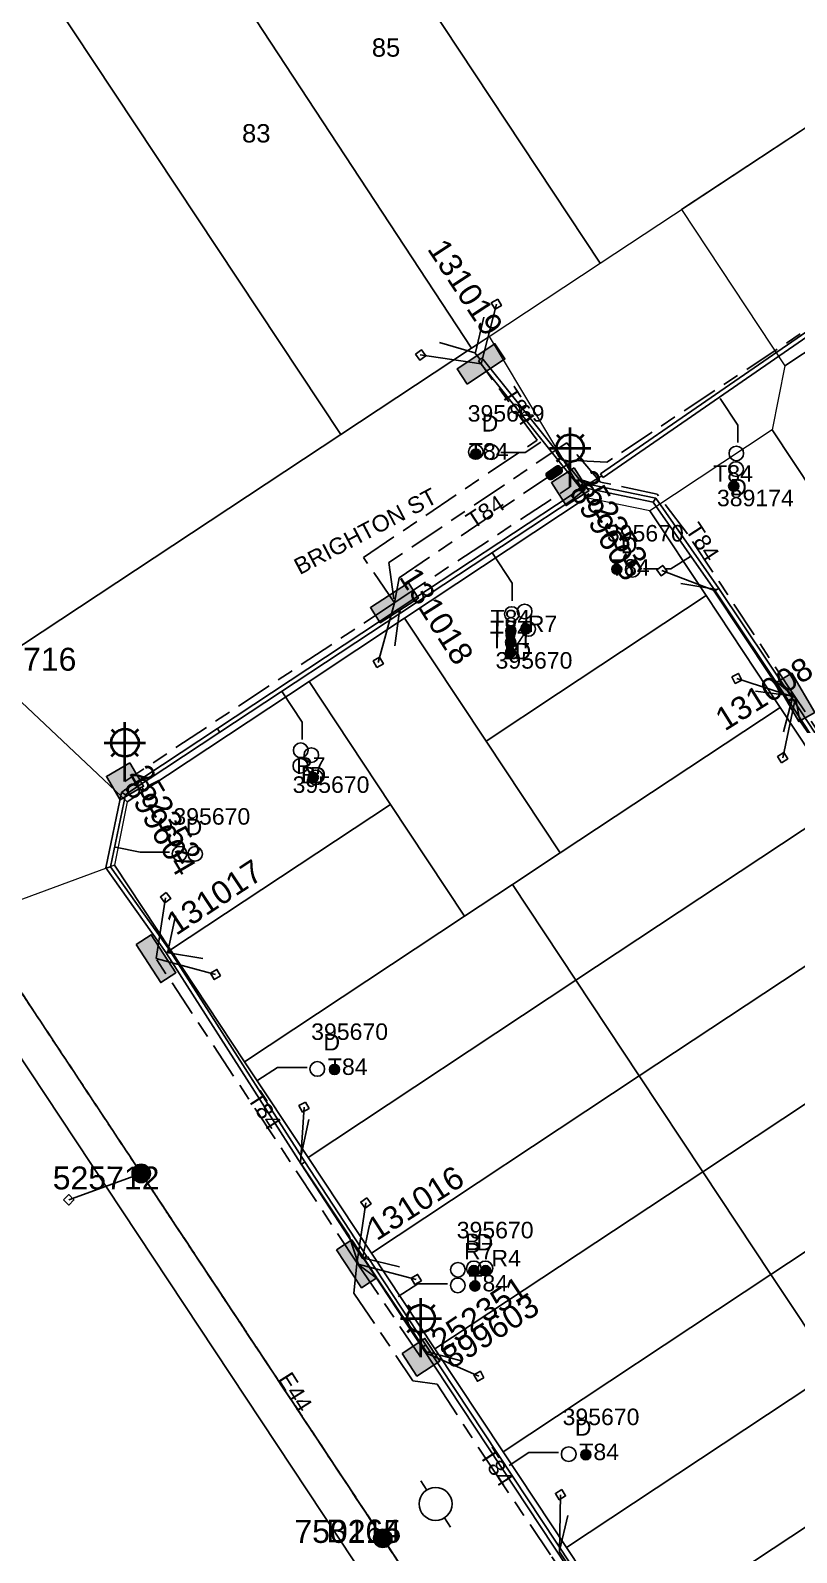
# Model space of a CAD drawing. Header units: metres. Extents: x 302064 to 304096, y 6268242 to 6271990.
# Drawn here: x 302820.7 to 302904.3, y 6270675.1 to 6270841.3 of the extents above; entities that cross this region are included whole.
import ezdxf
from ezdxf.enums import TextEntityAlignment as Align

# ---------------------------------------------------------------- set-up
doc = ezdxf.new("R2010")
doc.units = ezdxf.units.M
doc.linetypes.add('Cable Exist OH', pattern=[1, 1, 0])
doc.linetypes.add('Cable Exist UG', pattern=[8.2, 4, -1.2, 1.8, -1.2])
doc.layers.get('0').update_dxf_attribs({"color": 6})
for name, color, linetype in [('_User Miscellaneous12', 7, 'Continuous'), ('_User_LV_Exist', 7, 'Continuous'), ('Duct_SP_EXT', 7, 'Continuous'), ('Equip_LV_EXT', 7, 'Continuous'), ('Equip_SP_HV_EXT', 7, 'Continuous'), ('Equip_SP_SL_EXT', 7, 'Continuous'), ('Mains_HV_EXT', 1, 'Continuous'), ('Mains_LV_EXT', 5, 'Continuous'), ('Mains_LV_SL_EXT', 4, 'Continuous'), ('Mains_SL_EXT', 3, 'Continuous'), ('Services_SP_EXT', 7, 'Continuous'), ('SupportsOH_SP_TR_HV_LV_SL_EXT', 7, 'Continuous'), ('SupportsUG_SP_LV_EXT', 7, 'Continuous'), ('SupportsUG_SP_LV_SL_EXT', 7, 'Continuous'), ('Trench_SP_EXT', 7, 'Continuous')]:
    doc.layers.add(name, color=color, linetype=linetype)
doc.layers.add('Cadastre Land Parcels_SP_EXT', color=7, linetype='Continuous', lineweight=5)
doc.layers.add('Cadastre Roads_SP_EXT', color=9, linetype='Continuous', lineweight=5)
doc.styles.add('COLUMN_LABEL', font='arial.ttf')
doc.styles.add('iecARIAL', font='arial.ttf', dxfattribs={"height": 2})
doc.styles.add('POLE_LABEL', font='arial.ttf')
doc.styles.get("Standard").update_dxf_attribs({"font": 'arial.ttf'})

# ---------------------------------------------------------------- blocks, each defined once
blk = doc.blocks.new('COLUMN_EXT')
blk.add_hatch(color=256).paths.add_polyline_path([(-1.49, 1.48), (-1.49, -1.49), (1.48, -1.49), (1.48, 1.48)])
blk.add_lwpolyline([(-1.49, -1.49), (1.48, -1.49), (1.48, 1.48), (-1.49, 1.48)], close=True)
for tag, height, style, flags, p in [('ASSET_NUM', 2.5, 'COLUMN_LABEL', 8, (2, 2)), ('STRUCTURE_PLANT_NUMBER', 0.2, 'POLE_LABEL', 9, (1.81, 0.03)), ('STREET_CODE', 0.2, 'COLUMN_LABEL', 9, (1.81, -0.2))]:
    blk.add_attdef(tag, text='', height=height, dxfattribs=dict(style=style, flags=flags)).set_placement(p, align=Align.MIDDLE_LEFT)
at = {"flags": 9}
for tag, p in [('COLUMN_TYPE', (1.81, -0.4)), ('OWNED_BY', (1.81, -0.6)), ('STATE', (1.81, -0.8)), ('USAGE', (1.81, -1)), ('STREETNAME', (1.81, -1.6)), ('LEGEND', (1.81, -1.2)), ('LOCATION', (1.81, -1.4)), ('SUBURB', (1.81, -1.8)), ('NOTES', (1.81, -2))]:
    blk.add_attdef(tag, text='', height=0.2, dxfattribs=at).set_placement(p, align=Align.MIDDLE_LEFT)
at = {"flags": 1}
blk.add_attdef('Z', (1.81, -2.35), '', height=0.2, dxfattribs=at)
blk = doc.blocks.new('PILLAR_EXT')
blk.add_hatch(color=256).paths.add_polyline_path([(-2.475, 0.99), (-2.475, -0.99), (2.475, -0.99), (2.475, 0.99)])
blk.add_lwpolyline([(-2.475, -0.99), (2.475, -0.99), (2.475, 0.99), (-2.475, 0.99)], close=True)
at = {"style": 'iecARIAL', "flags": 8}
blk.add_attdef('ASSET_NUM', (1.5, 3.5), '', height=2.5, dxfattribs=at)
for tag, p, flags in [('OWNED_BY', (0, -0.2), 9), ('STATE', (0, -0.4), 9), ('SUPPORT_TYPE', (0, -0.6), 9), ('STREETNAME', (0, -1.8), 9), ('USAGE', (0, -0.8), 9), ('LEGEND', (0, -1), 9), ('LOCATION', (0, -1.2), 9), ('NOTES', (0, -1.4), 9), ('PARENT', (0, -1.6), 9), ('SUBURB', (0, -2), 1)]:
    blk.add_attdef(tag, p, '', height=0.2, dxfattribs=dict(flags=flags))
blk = doc.blocks.new('DUCT_EXT')
blk.add_circle((0, 0.8), 0.8)
at = {"flags": 1}
blk.add_attdef('Z', (0, 0), '', height=0.2, dxfattribs=at)
at = {"flags": 9}
for tag, p in [('DUCT_CODE', (0, 0)), ('XSECT_TYPE', (0, -0.2)), ('STATE', (0, -0.6)), ('FB_REFERENCE', (0, -0.4)), ('NOTES', (0, -0.8))]:
    blk.add_attdef(tag, text='', height=0.2, dxfattribs=at).set_placement(p, align=Align.MIDDLE_LEFT)
blk = doc.blocks.new('SL_LANTERN_EXT')
at = {"lineweight": 40}
for p, q in [((-1.46, 5.68), (-1.06, 5.28)), ((0, 1.97), (0, 6.47)), ((1.46, 5.68), (1.06, 5.28)), ((-2.25, 4.22), (2.25, 4.22)), ((-1.46, 2.76), (-1.06, 3.16)), ((0, 0), (0, 2.72)), ((1.46, 2.76), (1.06, 3.16))]:
    blk.add_line(p, q, dxfattribs=at)
blk.add_circle((0, 4.22), 1.5, dxfattribs=at)
at = {"style": 'iecARIAL', "flags": 8}
blk.add_attdef('ASSET_NUM', (1.5, 1.5), '', height=2.5, dxfattribs=at)
for tag, p, height, flags in [('OPERATING_VOLTAGE', (0.98, -1.65), 0.2, 9), ('ORIENTATION', (0.98, -1.85), 0.2, 9), ('CONSTRUCTED_VOLTAGE', (0.98, -0.65), 0.2, 9), ('CONTROL_TYPE', (0.98, -0.85), 0.2, 9), ('LANTERN_PURPOSE', (0.98, -1.05), 0.2, 9), ('LANTERN_TYPE', (0.98, -1.25), 0.2, 9), ('NO_PHASES', (0.98, -1.45), 0.2, 9), ('LNUMBER', (2.18, -3.25), 2.5, 8), ('OWNED_BY', (0.98, -2.05), 0.2, 9), ('STATE', (0.98, -2.25), 0.2, 9), ('USAGE', (0.98, -2.45), 0.2, 9), ('CEXIST', (0.98, -2.65), 0.2, 9), ('CNEW', (0.98, -2.85), 0.2, 9), ('CNUMBER', (0.98, -3.05), 0.2, 9), ('CREMOVE', (0.98, -3.25), 0.2, 9), ('CREPLACE', (0.98, -3.45), 0.2, 9), ('LKINGHEIGHT', (0.98, -3.65), 0.2, 9), ('LBRACKET', (0.98, -3.85), 0.2, 9), ('LBRACKETVOCAB', (0.98, -4.05), 0.2, 9), ('LCATEGORY', (0.98, -4.25), 0.2, 9), ('LCHARGE1', (0.98, -4.45), 0.2, 9), ('LCHARGE1PERCENT', (0.98, -4.65), 0.2, 9), ('LCHARGE2', (0.98, -4.85), 0.2, 9), ('LCHARGE2PERCENT', (0.98, -5.05), 0.2, 9), ('LCHARGE3', (0.98, -5.25), 0.2, 9), ('LCHARGE3PERCENT', (0.98, -5.45), 0.2, 9), ('LEXIST', (0.98, -5.65), 0.2, 9), ('LLAMP', (0.98, -5.85), 0.2, 9), ('LLAMPVOCAB', (0.98, -6.05), 0.2, 9), ('LMAST', (0.98, -6.25), 0.2, 9), ('LMASTVOCAB', (0.98, -6.45), 0.2, 9), ('LNEW', (0.98, -6.65), 0.2, 9), ('LANTNUMBER', (0.98, -6.85), 0.2, 9), ('LOUTREACH', (0.98, -7.25), 0.2, 9), ('LOUTREACHVOCAB', (0.98, -7.45), 0.2, 9), ('LRATECODE', (0.98, -7.65), 0.2, 9), ('LREMOVE', (0.98, -7.85), 0.2, 9), ('LREPLACE', (0.98, -8.05), 0.2, 9), ('LTYPE', (0.98, -8.25), 0.2, 9), ('LTYPEVOCAB', (0.98, -8.45), 0.2, 9), ('STREETNAME', (0.98, -9.25), 0.2, 9), ('SUBURB', (0.98, -9.45), 0.2, 1), ('LEGEND', (0.98, -8.65), 0.2, 9), ('LOCATION', (0.98, -8.85), 0.2, 9), ('NOTES', (0.98, -9.05), 0.2, 9)]:
    blk.add_attdef(tag, p, '', height=height, dxfattribs=dict(flags=flags))
blk = doc.blocks.new('CCP_EXT')
at = {"flags": 9}
for tag, p in [('LIFE_SUPPORT', (0, -1.6)), ('STATE', (0, -1.8)), ('NOTES', (0, -2))]:
    blk.add_attdef(tag, text='', height=0.2, dxfattribs=at).set_placement(p, align=Align.MIDDLE_LEFT)
blk.add_wipeout([(0, 0.57), (0.57, 0), (0, -0.57), (-0.57, 0)])
blk.add_lwpolyline([(-0.57, 0), (0, 0.57), (0.57, 0), (0, -0.57), (-0.57, 0)])
at = {"flags": 1}
blk.add_attdef('Z', (0, 0), '', height=0.2, dxfattribs=at)
at = {"flags": 9}
for tag, p in [('CCP_TYPE', (0, 0)), ('CONSTRUCTED_VOLTAGE', (0, -0.2)), ('OPERATING_VOLTAGE', (0, -0.6)), ('ORIENTATION', (0, -0.8)), ('OWNED_BY', (0, -1)), ('NO_PHASES', (0, -0.4)), ('USAGE', (0, -1.2)), ('LEGEND', (0, -1.4))]:
    blk.add_attdef(tag, text='', height=0.2, dxfattribs=at).set_placement(p, align=Align.MIDDLE_LEFT)
blk = doc.blocks.new('POLE_EXT')
blk.add_hatch(color=256).paths.add_polyline_path([(-1, 0, 1), (1, 0, 1)])
blk.add_lwpolyline([(-1, 0, 1), (1, 0, 1)], format="xyb", close=True)
for tag, height, flags, p in [('pNumber', 2.5, 8, (-17.84, 2.07)), ('OWNED_BY', 0.2, 9, (1.35, -0.4)), ('SPECIAL_USE', 0.2, 9, (1.35, -0.8)), ('STATE', 0.2, 9, (1.35, -1)), ('cLV', 0.2, 9, (1.35, -1.4)), ('hDepth', 0.2, 9, (1.35, -1.6)), ('PARENT', 0.2, 9, (1.35, -0.6)), ('USAGE', 0.2, 9, (1.35, -1.2)), ('hDia', 0.2, 9, (1.35, -1.8)), ('cHV', 0.2, 9, (1.35, -2)), ('cLinedev', 0.2, 9, (1.35, -3.4)), ('LBRACKET', 0.2, 9, (1.35, -2.2)), ('LExisting', 0.2, 9, (1.35, -2.4)), ('LANTNUMBER', 0.2, 9, (1.35, -2.6)), ('LOther', 0.2, 9, (1.35, -2.8)), ('LRemove', 0.2, 9, (1.35, -3)), ('LEGEND', 0.2, 9, (1.35, -3.2)), ('pExisting', 0.2, 9, (1.35, -3.8)), ('pFooting', 0.2, 9, (1.35, -4.4)), ('pNew', 0.2, 9, (1.35, -4.6)), ('pRelocate', 0.2, 9, (1.35, -5)), ('LOCATION', 0.2, 9, (1.35, -3.6)), ('PFNUMBER', 0.2, 9, (1.35, -4)), ('NEWPFNUMBER', 0.2, 9, (1.35, -4.2)), ('pRemove', 0.2, 9, (1.35, -5.2)), ('pReplace', 0.2, 9, (1.35, -5.4)), ('pStay', 0.2, 9, (1.35, -5.6)), ('pType', 0.2, 9, (1.35, -5.8)), ('cspan', 0.2, 9, (1.35, -6)), ('STREETNAME', 0.2, 9, (1.35, -6.2)), ('SUBURB', 0.2, 9, (1.35, -6.4)), ('NOTES', 0.2, 9, (1.35, -6.6)), ('OPERATED_BY', 0.2, 9, (1.36, -7.01)), ('MAINTAINED_BY', 0.2, 9, (1.36, -6.81))]:
    blk.add_attdef(tag, text='', height=height, dxfattribs=dict(flags=flags)).set_placement(p, align=Align.MIDDLE_LEFT)
at = {"style": 'POLE_LABEL'}
for tag, height, flags, p in [('ASSET_NUM', 2.5, 8, (2, 2)), ('STRUCTURE_PLANT_NUMBER', 0.2, 9, (1.35, 0.03)), ('STREET_CODE', 0.2, 9, (1.35, -0.2))]:
    blk.add_attdef(tag, text='', height=height, dxfattribs=dict(at, flags=flags)).set_placement(p, align=Align.MIDDLE_LEFT)
at = {"flags": 1}
blk.add_attdef('Z', (1.35, -7.33), '', height=0.2, dxfattribs=at)
blk = doc.blocks.new('LV_STJ_EXT')
h = blk.add_hatch(color=256)
edge = h.paths.add_edge_path()
edge.add_ellipse((-0.59, 0.13), major_axis=(0.226, 0.226), ratio=1, start_angle=45, end_angle=135)
edge.add_line((-0.91, 0.13), (-0.91, -0.13))
edge.add_ellipse((-0.59, -0.13), major_axis=(0.226, 0.226), ratio=1, start_angle=135, end_angle=225)
edge.add_line((-0.59, -0.45), (0.59, -0.45))
edge.add_ellipse((0.59, -0.13), major_axis=(-0.226, 0.226), ratio=1, start_angle=135, end_angle=225)
edge.add_line((0.91, -0.13), (0.91, 0.13))
edge.add_ellipse((0.59, 0.13), major_axis=(-0.226, 0.226), ratio=1, start_angle=225, end_angle=315)
edge.add_line((0.59, 0.45), (-0.59, 0.45))
blk.add_lwpolyline([(-0.91, 0.13), (-0.91, -0.13, 0.414214), (-0.59, -0.45), (0.59, -0.45, 0.414214), (0.91, -0.13), (0.91, 0.13, 0.414214), (0.59, 0.45), (-0.59, 0.45, 0.414214)], format="xyb", close=True)
at = {"flags": 1}
blk.add_attdef('Z', (0, 0), '', height=0.2, dxfattribs=at)
at = {"flags": 9}
for tag, p in [('ORIENTATION', (0, 0)), ('USAGE', (0, -0.2)), ('LEGEND', (0, -0.4)), ('NOTES', (0, -0.6))]:
    blk.add_attdef(tag, text='', height=0.2, dxfattribs=at).set_placement(p, align=Align.MIDDLE_LEFT)
blk = doc.blocks.new('HV_ABS_OPEN_EXT')
for p, q in [((-3, 6.87), (-1.8, 6.87)), ((1.8, 6.87), (3, 6.87))]:
    blk.add_line(p, q)
blk.add_circle((0, 6.87), 1.8)
for tag, height, flags, p in [('ASSET_NUM', 2.5, 8, (2, 2)), ('STREET_CODE', 0.2, 9, (1.5, 0)), ('ACTUAL_STATUS', 0.2, 9, (1.5, -0.2)), ('CONSTRUCTED_VOLTAGE', 0.2, 9, (1.5, -0.4)), ('OPERATING_VOLTAGE', 0.2, 9, (1.5, -0.8)), ('ORIENTATION', 0.2, 9, (1.5, -1)), ('OWNED_BY', 0.2, 9, (1.5, -1.2)), ('STATE', 0.2, 9, (1.5, -1.4)), ('SWITCH_TYPE', 0.2, 9, (1.5, -1.6)), ('NO_PHASES', 0.2, 9, (1.5, -0.6)), ('STREETNAME', 0.2, 9, (1.5, -2.4)), ('SUBURB', 0.2, 9, (1.5, -2.6)), ('OPERATED_BY', 0.2, 9, (1.5, -3.2)), ('USAGE', 0.2, 9, (1.5, -1.8)), ('LEGEND', 0.2, 9, (1.5, -2)), ('LOCATION', 0.2, 9, (1.5, -2.2)), ('NOTES', 0.2, 9, (1.5, -2.8)), ('MAINTAINED_BY', 0.2, 9, (1.5, -3)), ('LABEL_ALIGNMENT', 0.2, 9, (1.5, -3.4)), ('Z', 0.2, 1, (1.5, -3.6))]:
    blk.add_attdef(tag, text='', height=height, dxfattribs=dict(flags=flags)).set_placement(p, align=Align.MIDDLE_LEFT)
blk = doc.blocks.new('CABLE_LARGE_EXT')
h = blk.add_hatch(color=256)
edge = h.paths.add_edge_path()
edge.add_arc((0, 0.55), 0.55, 0, 360)
blk.add_circle((0, 0.55), 0.55)
at = {"flags": 1}
blk.add_attdef('Z', (0, 0), '', height=0.2, dxfattribs=at)
at = {"flags": 9}
for tag, p in [('COND_CODE', (0, 0)), ('STATE', (0, -0.4)), ('XSECT_SIZE', (0, -0.6)), ('FB_REFERENCE', (0, -0.2)), ('NOTES', (0, -0.8))]:
    blk.add_attdef(tag, text='', height=0.2, dxfattribs=at).set_placement(p, align=Align.MIDDLE_LEFT)

msp = doc.modelspace()

# ---------------------------------------------------------------- linework, layer by layer
at = {"layer": '_User Miscellaneous12'}
for p, q in [((302909.5203, 6270811.2662), (302882.8983, 6270792.8554)), ((302909.7894, 6270810.8688), (302883.1714, 6270792.4606)), ((302869.5763, 6270805.2134), (302869.7635, 6270805.3636)), ((302869.5763, 6270805.2134), (302880.6061, 6270791.4686)), ((302869.9507, 6270805.5138), (302869.7635, 6270805.3636)), ((302869.9507, 6270805.5138), (302880.9805, 6270791.769)), ((302882.8983, 6270792.8554), (302883.0348, 6270792.658)), ((302883.1714, 6270792.4606), (302883.0348, 6270792.658)), ((302879.6938, 6270790.5519), (302880.8793, 6270791.5195)), ((302879.9785, 6270790.1646), (302881.1828, 6270791.1476)), ((302880.6061, 6270791.4686), (302880.7933, 6270791.6188)), ((302880.6475, 6270791.2998), (302881.1986, 6270791.8245)), ((302880.6475, 6270791.2998), (302880.813, 6270791.126)), ((302880.9805, 6270791.769), (302880.7933, 6270791.6188)), ((302880.9785, 6270790.9522), (302880.813, 6270791.126)), ((302880.8793, 6270791.5195), (302881.031, 6270791.3336)), ((302880.9785, 6270790.9522), (302881.3473, 6270791.3033)), ((302881.1828, 6270791.1476), (302881.031, 6270791.3336)), ((302881.1986, 6270791.8245), (302888.9285, 6270790.2183)), ((302881.1986, 6270791.8245), (302881.2729, 6270791.5639)), ((302881.3473, 6270791.3033), (302881.2729, 6270791.5639)), ((302881.3473, 6270791.3033), (302888.6441, 6270789.7871)), ((302860.8267, 6270778.1085), (302879.704, 6270790.5586)), ((302861.091, 6270777.7078), (302879.9683, 6270790.1579)), ((302879.704, 6270790.5586), (302879.6938, 6270790.5519)), ((302879.6938, 6270790.5519), (302879.8361, 6270790.3583)), ((302879.704, 6270790.5586), (302879.8361, 6270790.3583)), ((302879.9683, 6270790.1579), (302879.8361, 6270790.3583)), ((302879.9785, 6270790.1646), (302879.8361, 6270790.3583)), ((302879.9683, 6270790.1579), (302879.9785, 6270790.1646)), ((302888.6441, 6270789.7871), (302888.7863, 6270790.0027)), ((302888.9285, 6270790.2183), (302888.7863, 6270790.0027)), ((302895.4056, 6270780.1013), (302895.6039, 6270780.2366)), ((302895.8021, 6270780.3719), (302895.6039, 6270780.2366)), ((302860.8266, 6270778.1084), (302860.9589, 6270777.9082)), ((302860.8267, 6270778.1085), (302860.9589, 6270777.9082)), ((302861.0911, 6270777.7079), (302860.9589, 6270777.9082)), ((302861.091, 6270777.7078), (302860.9589, 6270777.9082)), ((302903.4003, 6270768.1198), (302903.6011, 6270768.2513)), ((302903.4364, 6270768.0645), (302903.6361, 6270768.1977)), ((302903.8019, 6270768.3827), (302903.6011, 6270768.2513)), ((302903.8357, 6270768.3309), (302903.6361, 6270768.1977)), ((302831.1088, 6270758.4772), (302841.0791, 6270765.0661)), ((302831.3734, 6270758.0768), (302841.3437, 6270764.6656)), ((302841.0791, 6270765.0661), (302841.2114, 6270764.8659)), ((302841.3437, 6270764.6656), (302841.2114, 6270764.8659)), ((302828.9188, 6270749.8526), (302830.6057, 6270758.1029)), ((302829.4307, 6270749.9602), (302831.0393, 6270757.8274)), ((302830.6057, 6270758.1029), (302831.0977, 6270758.4695)), ((302830.6057, 6270758.1029), (302830.8225, 6270757.9651)), ((302831.0393, 6270757.8274), (302830.8225, 6270757.9651)), ((302831.0393, 6270757.8274), (302831.3845, 6270758.0845)), ((302831.0977, 6270758.4695), (302831.2411, 6270758.277)), ((302831.1088, 6270758.4772), (302831.2411, 6270758.277)), ((302831.3734, 6270758.0768), (302831.2411, 6270758.277)), ((302831.3845, 6270758.0845), (302831.2411, 6270758.277)), ((302828.9188, 6270749.8526), (302829.1747, 6270749.9064)), ((302829.4307, 6270749.9602), (302829.1747, 6270749.9064)), ((302835.4794, 6270740.5885), (302835.6802, 6270740.7199)), ((302835.5216, 6270740.5241), (302835.4794, 6270740.5885)), ((302835.4843, 6270740.5812), (302835.6802, 6270740.7199)), ((302835.5209, 6270740.5252), (302835.7231, 6270740.6545)), ((302835.5209, 6270740.5252), (302835.5216, 6270740.5241)), ((302835.5216, 6270740.5241), (302835.7231, 6270740.6545)), ((302835.8761, 6270740.8586), (302835.6802, 6270740.7199)), ((302835.881, 6270740.8514), (302835.6802, 6270740.7199)), ((302835.9246, 6270740.7848), (302835.7231, 6270740.6545)), ((302835.9253, 6270740.7837), (302835.7231, 6270740.6545)), ((302835.9246, 6270740.7848), (302835.881, 6270740.8514)), ((302835.9253, 6270740.7837), (302835.9246, 6270740.7848)), ((302850.6298, 6270717.7791), (302850.4281, 6270717.649)), ((302850.2264, 6270717.5189), (302850.4281, 6270717.649)), ((302856.9439, 6270707.2033), (302857.145, 6270707.3343)), ((302857.0633, 6270707.1977), (302857.2639, 6270707.3295)), ((302857.3461, 6270707.4653), (302857.145, 6270707.3343)), ((302857.4644, 6270707.4613), (302857.2639, 6270707.3295)), ((302863.4262, 6270697.5145), (302863.6268, 6270697.6463)), ((302863.4266, 6270697.5139), (302863.6268, 6270697.6463)), ((302863.827, 6270697.7787), (302863.6268, 6270697.6463)), ((302863.8274, 6270697.7781), (302863.6268, 6270697.6463))]:
    msp.add_line(p, q, dxfattribs=at)
at = {"layer": '_User_LV_Exist', "linetype": 'Cable Exist UG'}
for points in [[(302930.4753, 6270825.3408), (302929.345, 6270824.4741), (302929.345, 6270824.4741), (302909.8403, 6270811.5503), (302909.0289, 6270811.0126), (302909.0289, 6270811.0126), (302883.5979, 6270794.1604), (302880.0183, 6270794.3366), (302877.8476, 6270792.9925)], [(302860.3994, 6270778.7881), (302860.9125, 6270781.5126), (302860.9125, 6270781.5126), (302877.8476, 6270792.9925)]]:
    msp.add_lwpolyline(points, dxfattribs=at)
at = {"layer": '_User_LV_Exist', "linetype": 'Cable Exist OH'}
msp.add_lwpolyline([(302817.364, 6270739.772), (302832.763, 6270716.516)], dxfattribs=at)
at = {"layer": 'Cadastre Land Parcels_SP_EXT', "linetype": 'Continuous'}
for points in [[(302950.109, 6270860.226), (302889.722, 6270951.817), (302859.231, 6270931.444), (302822.447, 6270907.163), (302846.934, 6270870.144), (302882.874, 6270815.858), (302950.109, 6270860.226)], [(302815.796, 6270771.57), (302854.562, 6270797.153), (302818.597, 6270851.403), (302833.103, 6270861.012), (302846.934, 6270870.144), (302822.447, 6270907.163), (302755.071, 6270862.932), (302815.796, 6270771.57)], [(302882.874, 6270815.858), (302846.934, 6270870.144), (302833.103, 6270861.012), (302868.822, 6270806.581), (302882.874, 6270815.858)], [(302868.822, 6270806.581), (302833.103, 6270861.012), (302818.597, 6270851.403), (302854.562, 6270797.153), (302868.822, 6270806.581)], [(302930.7733, 6270802.1791), (302921.1682, 6270816.6579), (302910.9448, 6270809.8834), (302903.0319, 6270804.6393), (302901.6373, 6270797.6756), (302908.4444, 6270787.4039), (302930.7733, 6270802.1791)], [(302878.3288, 6270768.9387), (302894.4197, 6270779.5844), (302888.2861, 6270788.8406), (302881.3384, 6270790.265), (302861.511, 6270777.1255), (302870.4086, 6270763.6984), (302878.3288, 6270768.9387)], [(302902.5088, 6270767.3789), (302894.4197, 6270779.5844), (302878.3288, 6270768.9387), (302870.4086, 6270763.6984), (302878.4962, 6270751.4918), (302902.5088, 6270767.3789)], [(302873.2835, 6270748.0428), (302878.4962, 6270751.4918), (302870.4086, 6270763.6984), (302861.511, 6270777.1255), (302851.0818, 6270770.2144), (302859.975, 6270756.7962), (302868.0626, 6270744.5886), (302873.2835, 6270748.0428)], [(302859.975, 6270756.7962), (302851.0818, 6270770.2144), (302831.2503, 6270757.0728), (302829.8344, 6270750.1703), (302835.9673, 6270740.912), (302859.975, 6270756.7962)], [(302909.4319, 6270756.9325), (302902.5088, 6270767.3789), (302878.4962, 6270751.4918), (302873.2835, 6270748.0428), (302880.2073, 6270737.5965), (302909.4319, 6270756.9325)], [(302868.0626, 6270744.5886), (302859.975, 6270756.7962), (302835.9673, 6270740.912), (302844.0532, 6270728.7055), (302868.0626, 6270744.5886)], [(302916.3549, 6270746.4862), (302909.4319, 6270756.9325), (302880.2073, 6270737.5965), (302887.1295, 6270727.1501), (302916.3549, 6270746.4862)], [(302880.2073, 6270737.5965), (302873.2835, 6270748.0428), (302868.0626, 6270744.5886), (302844.0532, 6270728.7055), (302850.9755, 6270718.2572), (302880.2073, 6270737.5965)], [(302923.278, 6270736.0388), (302916.3549, 6270746.4862), (302887.1295, 6270727.1501), (302894.0534, 6270716.7038), (302923.278, 6270736.0388)], [(302857.678, 6270671.633), (302810.424, 6270743.001), (302777.262, 6270721.288), (302759.224, 6270709.476), (302714.199, 6270680.017), (302641.999, 6270632.721), (302574.796, 6270588.698), (302622.427, 6270516.377), (302739.912, 6270593.898), (302799.095, 6270632.948), (302803.805, 6270636.059), (302857.678, 6270671.633)], [(302887.1295, 6270727.1501), (302880.2073, 6270737.5965), (302850.9755, 6270718.2572), (302857.8961, 6270707.8098), (302887.1295, 6270727.1501)], [(302930.7218, 6270724.8065), (302923.278, 6270736.0388), (302894.0534, 6270716.7038), (302901.4965, 6270705.4695), (302930.7218, 6270724.8065)], [(302894.0534, 6270716.7038), (302887.1295, 6270727.1501), (302857.8961, 6270707.8098), (302864.8184, 6270697.3605), (302894.0534, 6270716.7038)], [(302937.6447, 6270714.3601), (302930.7218, 6270724.8065), (302901.4965, 6270705.4695), (302908.4203, 6270695.0232), (302937.6447, 6270714.3601)], [(302901.4965, 6270705.4695), (302894.0534, 6270716.7038), (302864.8184, 6270697.3605), (302872.2598, 6270686.1272), (302901.4965, 6270705.4695)], [(302908.4203, 6270695.0232), (302901.4965, 6270705.4695), (302872.2598, 6270686.1272), (302879.1812, 6270675.6788), (302908.4203, 6270695.0232)], [(302915.3433, 6270684.5769), (302908.4203, 6270695.0232), (302879.1812, 6270675.6788), (302886.1026, 6270665.2305), (302915.3433, 6270684.5769)], [(302922.2663, 6270674.1305), (302915.3433, 6270684.5769), (302886.1026, 6270665.2305), (302893.0239, 6270654.7821), (302922.2663, 6270674.1305)]]:
    msp.add_lwpolyline(points, close=True, dxfattribs=at)
at = {"layer": 'Cadastre Roads_SP_EXT', "linetype": 'Continuous'}
msp.add_lwpolyline([(302910.9448, 6270809.8834), (302921.1682, 6270816.6578), (302931.5886, 6270823.5617), (302949.7199, 6270835.5761), (302939.1981, 6270853.0266), (302891.7471, 6270821.714), (302903.032, 6270804.6393), (302910.9448, 6270809.8834)], close=True, dxfattribs=at)
at = {"layer": 'Duct_SP_EXT'}
for p, q in [((302909.5203, 6270811.2662), (302882.8983, 6270792.8554)), ((302909.7894, 6270810.8688), (302883.1714, 6270792.4606)), ((302869.5763, 6270805.2134), (302869.7635, 6270805.3636)), ((302869.5763, 6270805.2134), (302880.6061, 6270791.4686)), ((302869.9507, 6270805.5138), (302869.7635, 6270805.3636)), ((302869.9507, 6270805.5138), (302880.9805, 6270791.769)), ((302882.8983, 6270792.8554), (302883.0348, 6270792.658)), ((302883.1714, 6270792.4606), (302883.0348, 6270792.658)), ((302879.6938, 6270790.5519), (302880.8793, 6270791.5195)), ((302879.9785, 6270790.1646), (302881.1828, 6270791.1476)), ((302880.6061, 6270791.4686), (302880.7933, 6270791.6188)), ((302880.6475, 6270791.2998), (302881.1986, 6270791.8245)), ((302880.6475, 6270791.2998), (302880.813, 6270791.126)), ((302880.9805, 6270791.769), (302880.7933, 6270791.6188)), ((302880.9785, 6270790.9522), (302880.813, 6270791.126)), ((302880.8793, 6270791.5195), (302881.031, 6270791.3336)), ((302880.9785, 6270790.9522), (302881.3473, 6270791.3033)), ((302881.1828, 6270791.1476), (302881.031, 6270791.3336)), ((302881.1986, 6270791.8245), (302888.9285, 6270790.2183)), ((302881.1986, 6270791.8245), (302881.2729, 6270791.5639)), ((302881.3473, 6270791.3033), (302881.2729, 6270791.5639)), ((302881.3473, 6270791.3033), (302888.6441, 6270789.7871)), ((302860.8267, 6270778.1085), (302879.704, 6270790.5586)), ((302861.091, 6270777.7078), (302879.9683, 6270790.1579)), ((302879.704, 6270790.5586), (302879.6938, 6270790.5519)), ((302879.6938, 6270790.5519), (302879.8361, 6270790.3583)), ((302879.704, 6270790.5586), (302879.8361, 6270790.3583)), ((302879.9683, 6270790.1579), (302879.8361, 6270790.3583)), ((302879.9785, 6270790.1646), (302879.8361, 6270790.3583)), ((302879.9683, 6270790.1579), (302879.9785, 6270790.1646)), ((302888.6441, 6270789.7871), (302888.7863, 6270790.0027)), ((302888.9285, 6270790.2183), (302888.7863, 6270790.0027)), ((302895.4056, 6270780.1013), (302895.6039, 6270780.2366)), ((302895.8021, 6270780.3719), (302895.6039, 6270780.2366)), ((302860.8266, 6270778.1084), (302860.9589, 6270777.9082)), ((302860.8267, 6270778.1085), (302860.9589, 6270777.9082)), ((302861.0911, 6270777.7079), (302860.9589, 6270777.9082)), ((302861.091, 6270777.7078), (302860.9589, 6270777.9082)), ((302903.4003, 6270768.1198), (302903.6011, 6270768.2513)), ((302903.4364, 6270768.0645), (302903.6361, 6270768.1977)), ((302903.8019, 6270768.3827), (302903.6011, 6270768.2513)), ((302903.8357, 6270768.3309), (302903.6361, 6270768.1977)), ((302831.1088, 6270758.4772), (302841.0791, 6270765.0661)), ((302831.3734, 6270758.0768), (302841.3437, 6270764.6656)), ((302841.0791, 6270765.0661), (302841.2114, 6270764.8659)), ((302841.3437, 6270764.6656), (302841.2114, 6270764.8659)), ((302828.9188, 6270749.8526), (302830.6057, 6270758.1029)), ((302829.4307, 6270749.9602), (302831.0393, 6270757.8274)), ((302830.6057, 6270758.1029), (302831.0977, 6270758.4695)), ((302830.6057, 6270758.1029), (302830.8225, 6270757.9651)), ((302831.0393, 6270757.8274), (302830.8225, 6270757.9651)), ((302831.0393, 6270757.8274), (302831.3845, 6270758.0845)), ((302831.0977, 6270758.4695), (302831.2411, 6270758.277)), ((302831.1088, 6270758.4772), (302831.2411, 6270758.277)), ((302831.3734, 6270758.0768), (302831.2411, 6270758.277)), ((302831.3845, 6270758.0845), (302831.2411, 6270758.277)), ((302828.9188, 6270749.8526), (302829.1747, 6270749.9064)), ((302829.4307, 6270749.9602), (302829.1747, 6270749.9064)), ((302835.4794, 6270740.5885), (302835.6802, 6270740.7199)), ((302835.5216, 6270740.5241), (302835.4794, 6270740.5885)), ((302835.4843, 6270740.5812), (302835.6802, 6270740.7199)), ((302835.5209, 6270740.5252), (302835.7231, 6270740.6545)), ((302835.5209, 6270740.5252), (302835.5216, 6270740.5241)), ((302835.5216, 6270740.5241), (302835.7231, 6270740.6545)), ((302835.8761, 6270740.8586), (302835.6802, 6270740.7199)), ((302835.881, 6270740.8514), (302835.6802, 6270740.7199)), ((302835.9246, 6270740.7848), (302835.7231, 6270740.6545)), ((302835.9253, 6270740.7837), (302835.7231, 6270740.6545)), ((302835.9246, 6270740.7848), (302835.881, 6270740.8514)), ((302835.9253, 6270740.7837), (302835.9246, 6270740.7848)), ((302850.6298, 6270717.7791), (302850.4281, 6270717.649)), ((302850.2264, 6270717.5189), (302850.4281, 6270717.649)), ((302856.9439, 6270707.2033), (302857.145, 6270707.3343)), ((302857.0633, 6270707.1977), (302857.2639, 6270707.3295)), ((302857.3461, 6270707.4653), (302857.145, 6270707.3343)), ((302857.4644, 6270707.4613), (302857.2639, 6270707.3295)), ((302863.4262, 6270697.5145), (302863.6268, 6270697.6463)), ((302863.4266, 6270697.5139), (302863.6268, 6270697.6463)), ((302863.827, 6270697.7787), (302863.6268, 6270697.6463)), ((302863.8274, 6270697.7781), (302863.6268, 6270697.6463))]:
    msp.add_line(p, q, dxfattribs=at)
for points in [[(302897.8733, 6270796.2736), (302897.8733, 6270798.1783), (302895.9559, 6270801.074)], [(302872.0215, 6270795.2113), (302874.669, 6270795.2113), (302876.3875, 6270796.3228)], [(302873.264, 6270779.0158), (302873.264, 6270780.9205), (302871.0954, 6270784.218)], [(302887.5889, 6270782.5042), (302890.5727, 6270782.5042), (302892.7061, 6270783.8591)], [(302850.3263, 6270763.878), (302850.3263, 6270765.7828), (302848.1577, 6270769.0802)], [(302835.8388, 6270751.5743), (302832.6705, 6270751.5743), (302829.9781, 6270752.1224)], [(302850.8788, 6270728.0818), (302847.6416, 6270728.0818), (302845.4814, 6270726.6929)], [(302866.2101, 6270704.4601), (302862.9729, 6270704.4601), (302860.8127, 6270703.0713)], [(302878.3171, 6270686.0387), (302875.0799, 6270686.0387), (302872.9197, 6270684.6498)]]:
    msp.add_lwpolyline(points, dxfattribs=at)
at = {"layer": 'Mains_HV_EXT', "linetype": 'Cable Exist OH'}
msp.add_lwpolyline([(302859.115, 6270676.7302), (302879.604, 6270645.76)], dxfattribs=at)
at = {"layer": 'Mains_LV_EXT', "linetype": 'Cable Exist UG'}
for points in [[(302930.4753, 6270825.3408), (302929.345, 6270824.4741), (302929.345, 6270824.4741), (302909.8403, 6270811.5503), (302909.0289, 6270811.0126), (302909.0289, 6270811.0126), (302883.5979, 6270794.1604), (302880.0183, 6270794.3366), (302877.8476, 6270792.9925)], [(302860.3994, 6270778.7881), (302860.9125, 6270781.5126), (302860.9125, 6270781.5126), (302877.8476, 6270792.9925)]]:
    msp.add_lwpolyline(points, dxfattribs=at)
at = {"layer": 'Mains_LV_EXT', "linetype": 'Cable Exist OH'}
msp.add_lwpolyline([(302817.364, 6270739.772), (302832.763, 6270716.516)], dxfattribs=at)
at = {"layer": 'Mains_LV_SL_EXT', "linetype": 'Cable Exist UG'}
msp.add_lwpolyline([(302860.4695, 6270778.8543), (302879.5874, 6270791.4541)], dxfattribs=at)
at = {"layer": 'Trench_SP_EXT', "linetype": 'Cable Exist UG'}
for points in [[(302869.181, 6270806.0894), (302864.8159, 6270807.364)], [(302869.7635, 6270805.3636), (302869.181, 6270806.0894)], [(302883.0349, 6270792.658), (302881.2729, 6270791.5639)], [(302895.6039, 6270780.2367), (302891.0912, 6270780.9915)], [(302860.9589, 6270777.9081), (302860.4323, 6270774.0833)], [(302903.8851, 6270768.5677), (302902.7556, 6270764.1847)], [(302835.6802, 6270740.72), (302836.5874, 6270744.963)], [(302835.544, 6270740.6212), (302840.0139, 6270739.8944)], [(302856.937, 6270707.281), (302857.6841, 6270710.909)], [(302857.0658, 6270707.2474), (302861.0179, 6270706.3153)], [(302864.0276, 6270697.0404), (302867.8248, 6270696.0348)], [(302878.4059, 6270675.3042), (302879.4332, 6270679.5791)]]:
    msp.add_lwpolyline(points, dxfattribs=at)

# ---------------------------------------------------------------- block references
at = {"layer": 'Duct_SP_EXT'}
for name, p, rotation in [('DUCT_EXT', (302869.2868, 6270794.464), 0.2114994223594662), ('DUCT_EXT', (302870.9867, 6270794.444), 0.2114994223594662), ('DUCT_EXT', (302896.9211, 6270795.0947), 269.9756500414379), ('DUCT_EXT', (302896.8864, 6270793.396), 269.9756500414379), ('CABLE_LARGE_EXT', (302896.8836, 6270791.5269), 269.9756500414379), ('CABLE_LARGE_EXT', (302884.6679, 6270781.9036), 0.2114994223594662), ('DUCT_EXT', (302886.4094, 6270781.607), 0.2114994223594662), ('DUCT_EXT', (302872.4097, 6270777.57), 269.9756500414379), ('CABLE_LARGE_EXT', (302872.5705, 6270775.7391), 269.9756500414379), ('CABLE_LARGE_EXT', (302874.208, 6270775.9425), 269.9756500414379), ('DUCT_EXT', (302874.2081, 6270775.9425), 270.0028176531443), ('CABLE_LARGE_EXT', (302872.5417, 6270774.5414), 269.9756500414379), ('CABLE_LARGE_EXT', (302872.5152, 6270773.3481), 269.9756500414379), ('DUCT_EXT', (302849.3741, 6270762.6991), 269.9756500414379), ('DUCT_EXT', (302849.3395, 6270761.0004), 269.9756500414379), ('CABLE_LARGE_EXT', (302851.0033, 6270759.742), 269.9756500414379), ('DUCT_EXT', (302851.0033, 6270759.7419), 270.0028176531443), ('DUCT_EXT', (302836.955, 6270750.6068), 0.4553196100120546), ('DUCT_EXT', (302838.654, 6270750.5864), 0.4553196100120546), ('DUCT_EXT', (302851.9951, 6270727.1144), 0.4553196100120546), ('DUCT_EXT', (302867.3265, 6270703.4927), 0.4553196100120546), ('DUCT_EXT', (302879.4334, 6270685.0712), 0.4553196100120546)]:
    msp.add_blockref(name, p, dxfattribs=dict(at, rotation=rotation))
for name, p in [('CABLE_LARGE_EXT', (302869.2869, 6270794.4641)), ('DUCT_EXT', (302874.6132, 6270777.0513)), ('DUCT_EXT', (302851.335, 6270761.3693)), ('CABLE_LARGE_EXT', (302853.8618, 6270727.301)), ('DUCT_EXT', (302867.3318, 6270705.1975)), ('DUCT_EXT', (302869.0714, 6270705.3533)), ('CABLE_LARGE_EXT', (302869.0714, 6270705.3533)), ('DUCT_EXT', (302870.34, 6270705.3533)), ('CABLE_LARGE_EXT', (302870.3709, 6270705.3533)), ('CABLE_LARGE_EXT', (302869.1931, 6270703.6794)), ('CABLE_LARGE_EXT', (302881.3, 6270685.2578))]:
    msp.add_blockref(name, p, dxfattribs=at)
at = {"layer": 'Equip_LV_EXT', "rotation": 214.197343781508}
msp.add_blockref('LV_STJ_EXT', (302877.8475, 6270792.9925), dxfattribs=at)
at = {"layer": 'Equip_SP_HV_EXT'}
ref = msp.add_blockref('HV_ABS_OPEN_EXT', (302859.115, 6270676.7301), dxfattribs=dict(at, rotation=302.6583292596518))
ref.add_attrib('ASSET_NUM', 'B164', dxfattribs={"layer": '0', "height": 2.5}).set_placement((302861.115, 6270677.4801), align=Align.MIDDLE_RIGHT)
at = {"layer": 'Equip_SP_SL_EXT'}
ref = msp.add_blockref('SL_LANTERN_EXT', (302879.5874, 6270791.4541), dxfattribs=at)
ref.add_attrib('ASSET_NUM', '252353', dxfattribs={"layer": '0', "height": 2.5, "rotation": 301.199106, "style": 'iecARIAL'}).set_placement((302881.0874, 6270792.9541), align=Align.MIDDLE_LEFT)
ref = msp.add_blockref('SL_LANTERN_EXT', (302830.991, 6270759.3006), dxfattribs=at)
ref.add_attrib('ASSET_NUM', '252352', dxfattribs={"layer": '0', "height": 2.5, "rotation": 300.353276, "style": 'iecARIAL'}).set_placement((302832.491, 6270760.8006), align=Align.MIDDLE_LEFT)
ref = msp.add_blockref('SL_LANTERN_EXT', (302863.3012, 6270696.4404), dxfattribs=at)
ref.add_attrib('ASSET_NUM', '252351', dxfattribs={"layer": '0', "height": 2.5, "rotation": 33.613032, "style": 'iecARIAL'}).set_placement((302864.8012, 6270697.9404), align=Align.MIDDLE_LEFT)
at = {"layer": 'SupportsOH_SP_TR_HV_LV_SL_EXT'}
ref = msp.add_blockref('POLE_EXT', (302812.0384, 6270771.8952), dxfattribs=at)
ref.add_attrib('ASSET_NUM', '525716', dxfattribs={"layer": '0', "height": 2.5, "rotation": 359.946446, "style": 'POLE_LABEL'}).set_placement((302814.0384, 6270772.6452), align=Align.MIDDLE_LEFT)
ref = msp.add_blockref('POLE_EXT', (302859.134, 6270676.686), dxfattribs=at)
ref.add_attrib('ASSET_NUM', '750215', dxfattribs={"layer": '0', "height": 2.5, "rotation": 0.001528, "style": 'POLE_LABEL'}).set_placement((302861.134, 6270677.436), align=Align.MIDDLE_RIGHT)
at = {"layer": 'SupportsUG_SP_LV_EXT'}
ref = msp.add_blockref('PILLAR_EXT', (302869.8556, 6270804.8668), dxfattribs=dict(at, rotation=33.60190899048911))
ref.add_attrib('ASSET_NUM', '131019', dxfattribs={"layer": '0', "height": 2.5, "rotation": 303.249035, "style": 'iecARIAL'}).set_placement((302871.3556, 6270808.3668), align=Align.MIDDLE_RIGHT)
ref = msp.add_blockref('PILLAR_EXT', (302860.3994, 6270778.7881), dxfattribs=dict(at, rotation=212.8798561278979))
ref.add_attrib('ASSET_NUM', '131018', dxfattribs={"layer": '0', "height": 2.5, "rotation": 302.323446, "style": 'iecARIAL'}).set_placement((302861.8994, 6270782.2881), align=Align.MIDDLE_LEFT)
ref = msp.add_blockref('PILLAR_EXT', (302904.1768, 6270768.4629), dxfattribs=dict(at, rotation=120.004787017667))
ref.add_attrib('ASSET_NUM', '131008', dxfattribs={"layer": '0', "height": 2.5, "rotation": 31.98171, "style": 'iecARIAL'}).set_placement((302905.6768, 6270771.9629), align=Align.MIDDLE_RIGHT)
ref = msp.add_blockref('PILLAR_EXT', (302834.3814, 6270739.9571), dxfattribs=dict(at, rotation=303.098322608344))
ref.add_attrib('ASSET_NUM', '131017', dxfattribs={"layer": '0', "height": 2.5, "rotation": 33.484034, "style": 'iecARIAL'}).set_placement((302835.8814, 6270743.4571), align=Align.MIDDLE_LEFT)
ref = msp.add_blockref('PILLAR_EXT', (302856.2847, 6270706.6436), dxfattribs=dict(at, rotation=303.3685420059872))
ref.add_attrib('ASSET_NUM', '131016', dxfattribs={"layer": '0', "height": 2.5, "rotation": 32.80713, "style": 'iecARIAL'}).set_placement((302857.7847, 6270710.1436), align=Align.MIDDLE_LEFT)
at = {"layer": 'SupportsUG_SP_LV_SL_EXT'}
ref = msp.add_blockref('COLUMN_EXT', (302879.5874, 6270791.4541), dxfattribs=dict(at, rotation=212.6337383157791))
ref.add_attrib('ASSET_NUM', '899605', dxfattribs={"layer": '0', "height": 2.5, "rotation": 301.199106, "style": 'COLUMN_LABEL'}).set_placement((302881.5874, 6270792.2041), align=Align.TOP_LEFT)
ref = msp.add_blockref('COLUMN_EXT', (302830.991, 6270759.3006), dxfattribs=dict(at, rotation=210.2201230026096))
ref.add_attrib('ASSET_NUM', '899604', dxfattribs={"layer": '0', "height": 2.5, "rotation": 300.353276, "style": 'COLUMN_LABEL'}).set_placement((302832.991, 6270760.0506), align=Align.TOP_LEFT)
ref = msp.add_blockref('COLUMN_EXT', (302863.3012, 6270696.4405), dxfattribs=dict(at, rotation=303.1678555858985))
ref.add_attrib('ASSET_NUM', '899603', dxfattribs={"layer": '0', "height": 2.5, "rotation": 32.853519, "style": 'COLUMN_LABEL'}).set_placement((302865.3012, 6270697.1905), align=Align.TOP_LEFT)

# ---------------------------------------------------------------- texts
at = {"layer": 'Cadastre Land Parcels_SP_EXT'}
for s, p in [('85', (302857.9333, 6270838.3987)), ('83', (302843.771, 6270829.0373))]:
    msp.add_text(s, height=2, dxfattribs=at).set_placement(p)
at = {"layer": 'Cadastre Roads_SP_EXT'}
msp.add_text('BRIGHTON ST', height=1.8, rotation=27.830415, dxfattribs=at).set_placement((302850.0637, 6270781.7987))
at = {"layer": 'Duct_SP_EXT'}
for s, p in [('395669', (302868.3976, 6270798.571)), ('D', (302869.9218, 6270797.4875)), ('T84', (302868.5262, 6270794.4208)), ('T84', (302895.1983, 6270792.0117)), ('389174', (302895.605, 6270789.3305)), ('D', (302897.0558, 6270790.5093)), ('395670', (302883.5956, 6270785.4855)), ('D', (302885.1085, 6270784.206)), ('T84', (302870.8851, 6270776.224)), ('T84', (302870.8564, 6270775.0262)), ('R7', (302874.9677, 6270775.5899)), ('T84', (302870.8298, 6270773.8329)), ('B', (302872.3877, 6270772.6117)), ('D', (302873.5141, 6270772.6099)), ('395670', (302871.4418, 6270771.6064)), ('R7', (302849.6663, 6270760.1255)), ('395670', (302849.2881, 6270758.0504)), ('B', (302850.1949, 6270759.089)), ('D', (302851.1483, 6270759.0803)), ('395670', (302836.2783, 6270754.5778)), ('D', (302837.6178, 6270753.4243)), ('395670', (302851.3184, 6270731.0853)), ('D', (302852.6579, 6270729.9318)), ('T84', (302853.1428, 6270727.2614)), ('395670', (302867.202, 6270709.4294)), ('B', (302868.1193, 6270708.1363)), ('D', (302869.357, 6270708.1053)), ('R7', (302868.0069, 6270707.1187)), ('R4', (302870.9927, 6270706.3658)), ('T84', (302868.4742, 6270703.6397)), ('395670', (302878.7566, 6270689.0422)), ('D', (302880.0961, 6270687.8887)), ('T84', (302880.581, 6270685.2182))]:
    msp.add_text(s, height=1.8, dxfattribs=at).set_placement(p)
at = {"layer": 'Mains_LV_EXT'}
for s, rotation, p in [('T84', 302.891434, (302871.9894, 6270801.5674)), ('T84', 33.095444, (302868.9966, 6270786.7817)), ('T84', 303.19939, (302892.0971, 6270786.771)), ('T84', 303.129605, (302844.2808, 6270724.6912)), ('E44', 302.373815, (302847.6231, 6270694.069)), ('T84', 302.976057, (302869.6036, 6270685.7782))]:
    msp.add_text(s, height=1.8, rotation=rotation, dxfattribs=at).set_placement(p)

# ---------------------------------------------------------------- next in the draw order: block references
at = {"layer": 'Services_SP_EXT'}
for p, rotation in [((302871.5297, 6270811.382), 255.0788130322038), ((302863.2716, 6270805.8372), 351.1354632156298), ((302889.591, 6270782.3131), 170.8798557273935), ((302858.6432, 6270772.2946), 74.87985596196413), ((302897.7794, 6270770.5425), 342.0047870399786), ((302902.7801, 6270761.8827), 78.00478737307115), ((302835.4208, 6270746.6031), 261.0983226339537), ((302840.8816, 6270738.2258), 165.0983227254085), ((302850.5357, 6270723.7562), 254.1860303732026), ((302857.2928, 6270713.2945), 261.3685420937973), ((302862.7931, 6270704.943), 165.3685419129114), ((302869.6256, 6270694.3684), 163.3848745612705), ((302878.5313, 6270681.4454), 256.4566668175008)]:
    msp.add_blockref('CCP_EXT', p, dxfattribs=dict(at, rotation=rotation))
msp.add_blockref('CCP_EXT', (302824.8613, 6270713.6282), dxfattribs=at)

# ---------------------------------------------------------------- next in the draw order: block references
for p, rotation in [((302871.5297, 6270811.382), 255.0788130322038), ((302863.2716, 6270805.8372), 351.1354632156298), ((302889.591, 6270782.3131), 170.8798557273935), ((302858.6432, 6270772.2946), 74.87985596196413), ((302897.7794, 6270770.5425), 342.0047870399786), ((302902.7801, 6270761.8827), 78.00478737307115), ((302835.4208, 6270746.6031), 261.0983226339537), ((302840.8816, 6270738.2258), 165.0983227254085), ((302850.5357, 6270723.7562), 254.1860303732026), ((302857.2928, 6270713.2945), 261.3685420937973), ((302862.7931, 6270704.943), 165.3685419129114), ((302869.6256, 6270694.3684), 163.3848745612705), ((302878.5313, 6270681.4454), 256.4566668175008)]:
    msp.add_blockref('CCP_EXT', p, dxfattribs=dict(at, rotation=rotation))
msp.add_blockref('CCP_EXT', (302824.8613, 6270713.6282), dxfattribs=at)

# ---------------------------------------------------------------- next in the draw order: linework, layer by layer
at = {"layer": '_User Miscellaneous12'}
for p, q in [((302888.6441, 6270789.7871), (302895.4056, 6270780.1013)), ((302888.9285, 6270790.2183), (302895.8021, 6270780.3719)), ((302895.4056, 6270780.1013), (302903.4364, 6270768.0645)), ((302895.8021, 6270780.3719), (302903.8357, 6270768.3309)), ((302841.0791, 6270765.0661), (302860.8266, 6270778.1084)), ((302841.3437, 6270764.6656), (302861.0911, 6270777.7079)), ((302903.4003, 6270768.1198), (302931.4545, 6270725.2705)), ((302903.8019, 6270768.3827), (302931.856, 6270725.5335)), ((302835.4843, 6270740.5812), (302828.9188, 6270749.8526)), ((302835.8761, 6270740.8586), (302829.4307, 6270749.9602)), ((302850.2264, 6270717.5189), (302835.5209, 6270740.5252)), ((302850.6298, 6270717.7791), (302835.9253, 6270740.7837)), ((302857.3461, 6270707.4653), (302850.6298, 6270717.7791)), ((302856.9439, 6270707.2033), (302850.2264, 6270717.5189)), ((302863.4262, 6270697.5145), (302857.0633, 6270707.1977)), ((302863.8274, 6270697.7781), (302857.4644, 6270707.4613)), ((302885.0848, 6270664.7722), (302863.4266, 6270697.5139)), ((302885.4851, 6270665.0371), (302863.827, 6270697.7787))]:
    msp.add_line(p, q, dxfattribs=at)
at = {"layer": '_User_LV_Exist', "linetype": 'Cable Exist UG'}
for points in [[(302860.3994, 6270778.7881), (302857.0293, 6270783.7534), (302857.0293, 6270783.7534), (302875.9787, 6270796.5361), (302869.8556, 6270804.8667)], [(302904.1767, 6270768.4629), (302892.381, 6270786.3372), (302892.381, 6270786.3372), (302889.0922, 6270790.6508), (302882.9135, 6270791.9612), (302879.2093, 6270796.2517), (302879.2093, 6270796.2517), (302859.8006, 6270783.1752), (302860.3994, 6270778.7881)], [(302932.4304, 6270725.8784), (302904.1767, 6270768.4629)], [(302856.4137, 6270706.61), (302834.3814, 6270739.9571)], [(302856.2848, 6270706.6437), (302855.9892, 6270703.4511), (302855.9892, 6270703.4511), (302862.4289, 6270693.8754), (302865.0541, 6270693.5088), (302865.0541, 6270693.5088), (302870.6254, 6270684.9822), (302877.5936, 6270674.6586), (302877.5936, 6270674.6586), (302884.594, 6270664.1626)]]:
    msp.add_lwpolyline(points, dxfattribs=at)
at = {"layer": '_User_LV_Exist', "linetype": 'Cable Exist OH'}
msp.add_lwpolyline([(302832.763, 6270716.516), (302859.134, 6270676.686), (302879.604, 6270645.76)], dxfattribs=at)
at = {"layer": 'Cadastre Roads_SP_EXT', "linetype": 'Continuous'}
for points in [[(302851.0818, 6270770.2144), (302861.511, 6270777.1255), (302881.3384, 6270790.265), (302870.7677, 6270807.8656), (302868.822, 6270806.5813), (302854.5618, 6270797.1527), (302815.7956, 6270771.5701), (302831.2503, 6270757.0727), (302851.0818, 6270770.2144)], [(302935.4493, 6270590.7378), (302929.3252, 6270599.9833), (302921.23, 6270612.2027), (302914.3087, 6270622.652), (302907.3874, 6270633.0995), (302904.0581, 6270638.1259), (302900.4661, 6270643.5478), (302893.0239, 6270654.7821), (302886.1025, 6270665.2305), (302879.1811, 6270675.6788), (302872.2597, 6270686.1272), (302864.8184, 6270697.3605), (302857.8961, 6270707.8098), (302850.9755, 6270718.2571), (302844.0532, 6270728.7055), (302835.9673, 6270740.9121), (302829.8344, 6270750.1703), (302810.4237, 6270743.0016), (302857.6776, 6270671.6328), (302880.1808, 6270637.6343), (302921.2036, 6270575.6547), (302935.4493, 6270590.7378)]]:
    msp.add_lwpolyline(points, close=True, dxfattribs=at)
msp.add_lwpolyline([(302908.4444, 6270787.4039), (302901.6373, 6270797.6756), (302888.2861, 6270788.8406), (302894.4197, 6270779.5844), (302902.5089, 6270767.3789), (302909.4319, 6270756.9325)], dxfattribs=at)
at = {"layer": 'Duct_SP_EXT'}
for p, q in [((302888.6441, 6270789.7871), (302895.4056, 6270780.1013)), ((302888.9285, 6270790.2183), (302895.8021, 6270780.3719)), ((302895.4056, 6270780.1013), (302903.4364, 6270768.0645)), ((302895.8021, 6270780.3719), (302903.8357, 6270768.3309)), ((302841.0791, 6270765.0661), (302860.8266, 6270778.1084)), ((302841.3437, 6270764.6656), (302861.0911, 6270777.7079)), ((302903.4003, 6270768.1198), (302931.4545, 6270725.2705)), ((302903.8019, 6270768.3827), (302931.856, 6270725.5335)), ((302835.4843, 6270740.5812), (302828.9188, 6270749.8526)), ((302835.8761, 6270740.8586), (302829.4307, 6270749.9602)), ((302850.2264, 6270717.5189), (302835.5209, 6270740.5252)), ((302850.6298, 6270717.7791), (302835.9253, 6270740.7837)), ((302857.3461, 6270707.4653), (302850.6298, 6270717.7791)), ((302856.9439, 6270707.2033), (302850.2264, 6270717.5189)), ((302863.4262, 6270697.5145), (302857.0633, 6270707.1977)), ((302863.8274, 6270697.7781), (302857.4644, 6270707.4613)), ((302885.0848, 6270664.7722), (302863.4266, 6270697.5139)), ((302885.4851, 6270665.0371), (302863.827, 6270697.7787))]:
    msp.add_line(p, q, dxfattribs=at)
at = {"layer": 'Mains_HV_EXT', "linetype": 'Cable Exist OH'}
msp.add_lwpolyline([(302665.771, 6270954.823), (302680.7369, 6270945.0621), (302702.727, 6270911.9601), (302817.364, 6270739.7719), (302859.1149, 6270676.7302)], dxfattribs=at)
at = {"layer": 'Mains_LV_EXT', "linetype": 'Cable Exist UG'}
for points in [[(302860.3994, 6270778.7881), (302857.0293, 6270783.7534), (302857.0293, 6270783.7534), (302875.9787, 6270796.5361), (302869.8556, 6270804.8667)], [(302904.1767, 6270768.4629), (302892.381, 6270786.3372), (302892.381, 6270786.3372), (302889.0922, 6270790.6508), (302882.9135, 6270791.9612), (302879.2093, 6270796.2517), (302879.2093, 6270796.2517), (302859.8006, 6270783.1752), (302860.3994, 6270778.7881)], [(302932.4304, 6270725.8784), (302904.1767, 6270768.4629)], [(302856.4137, 6270706.61), (302834.3814, 6270739.9571)], [(302856.2848, 6270706.6437), (302855.9892, 6270703.4511), (302855.9892, 6270703.4511), (302862.4289, 6270693.8754), (302865.0541, 6270693.5088), (302865.0541, 6270693.5088), (302870.6254, 6270684.9822), (302877.5936, 6270674.6586), (302877.5936, 6270674.6586), (302884.594, 6270664.1626)]]:
    msp.add_lwpolyline(points, dxfattribs=at)
at = {"layer": 'Mains_LV_EXT', "linetype": 'Cable Exist OH'}
msp.add_lwpolyline([(302832.763, 6270716.516), (302859.134, 6270676.686), (302879.604, 6270645.76)], dxfattribs=at)
at = {"layer": 'Mains_LV_SL_EXT', "linetype": 'Cable Exist UG'}
for points in [[(302860.3994, 6270778.7881), (302830.991, 6270759.3006)], [(302856.4137, 6270706.61), (302863.3012, 6270696.4404)]]:
    msp.add_lwpolyline(points, dxfattribs=at)
at = {"layer": 'Mains_SL_EXT', "linetype": 'Cable Exist OH'}
msp.add_lwpolyline([(302879.604, 6270645.76), (302859.134, 6270676.686), (302832.763, 6270716.516), (302817.364, 6270739.772)], dxfattribs=at)
at = {"layer": 'Services_SP_EXT'}
for points in [[(302869.8556, 6270804.8667), (302871.5297, 6270811.382)], [(302869.8556, 6270804.8667), (302863.2007, 6270805.8477)], [(302904.1767, 6270768.4629), (302901.5471, 6270770.6551), (302901.5471, 6270770.6551), (302895.2204, 6270780.1718), (302889.5911, 6270782.313)], [(302860.3994, 6270778.7881), (302858.6433, 6270772.2946)], [(302904.1767, 6270768.4629), (302897.7794, 6270770.5425)], [(302904.1767, 6270768.4629), (302902.7801, 6270761.8827)], [(302904.1723, 6270768.4665), (302904.6516, 6270765.9259), (302904.6516, 6270765.9259), (302910.4357, 6270757.504), (302910.0297, 6270751.7648)], [(302834.3814, 6270739.9571), (302835.4208, 6270746.6032)], [(302834.3814, 6270739.9571), (302840.8816, 6270738.2258)], [(302856.4887, 6270706.5904), (302855.4686, 6270709.718), (302855.4686, 6270709.718), (302850.1351, 6270717.6804), (302850.5357, 6270723.7562)], [(302832.763, 6270716.516), (302824.8613, 6270713.6283)], [(302856.2848, 6270706.6436), (302857.2929, 6270713.2945)], [(302856.2848, 6270706.6436), (302862.793, 6270704.943)], [(302856.4136, 6270706.61), (302858.5513, 6270705.0056), (302858.5513, 6270705.0056), (302864.0369, 6270696.8215), (302869.6256, 6270694.3685)], [(302884.5567, 6270664.3059), (302883.9923, 6270666.909), (302883.9923, 6270666.909), (302878.4305, 6270675.206), (302878.5312, 6270681.4455)]]:
    msp.add_lwpolyline(points, dxfattribs=at)
at = {"layer": 'Trench_SP_EXT', "linetype": 'Cable Exist UG'}
for points in [[(302869.2346, 6270806.1218), (302870.1526, 6270809.9556)], [(302903.7849, 6270768.6401), (302899.3078, 6270769.2303)], [(302850.2411, 6270718.4976), (302851.1131, 6270722.6632)]]:
    msp.add_lwpolyline(points, dxfattribs=at)

# ---------------------------------------------------------------- next in the draw order: block references
at = {"layer": 'SupportsOH_SP_TR_HV_LV_SL_EXT'}
ref = msp.add_blockref('POLE_EXT', (302832.763, 6270716.516), dxfattribs=at)
ref.add_attrib('ASSET_NUM', '525712', dxfattribs={"layer": '0', "height": 2.5, "rotation": 359.974039, "style": 'POLE_LABEL'}).set_placement((302834.763, 6270717.266), align=Align.TOP_RIGHT)

# ---------------------------------------------------------------- next in the draw order: texts
at = {"layer": 'Duct_SP_EXT'}
msp.add_text('T84', height=1.8, dxfattribs=at).set_placement((302883.9409, 6270781.7552))

doc.saveas('drawing.dxf')
